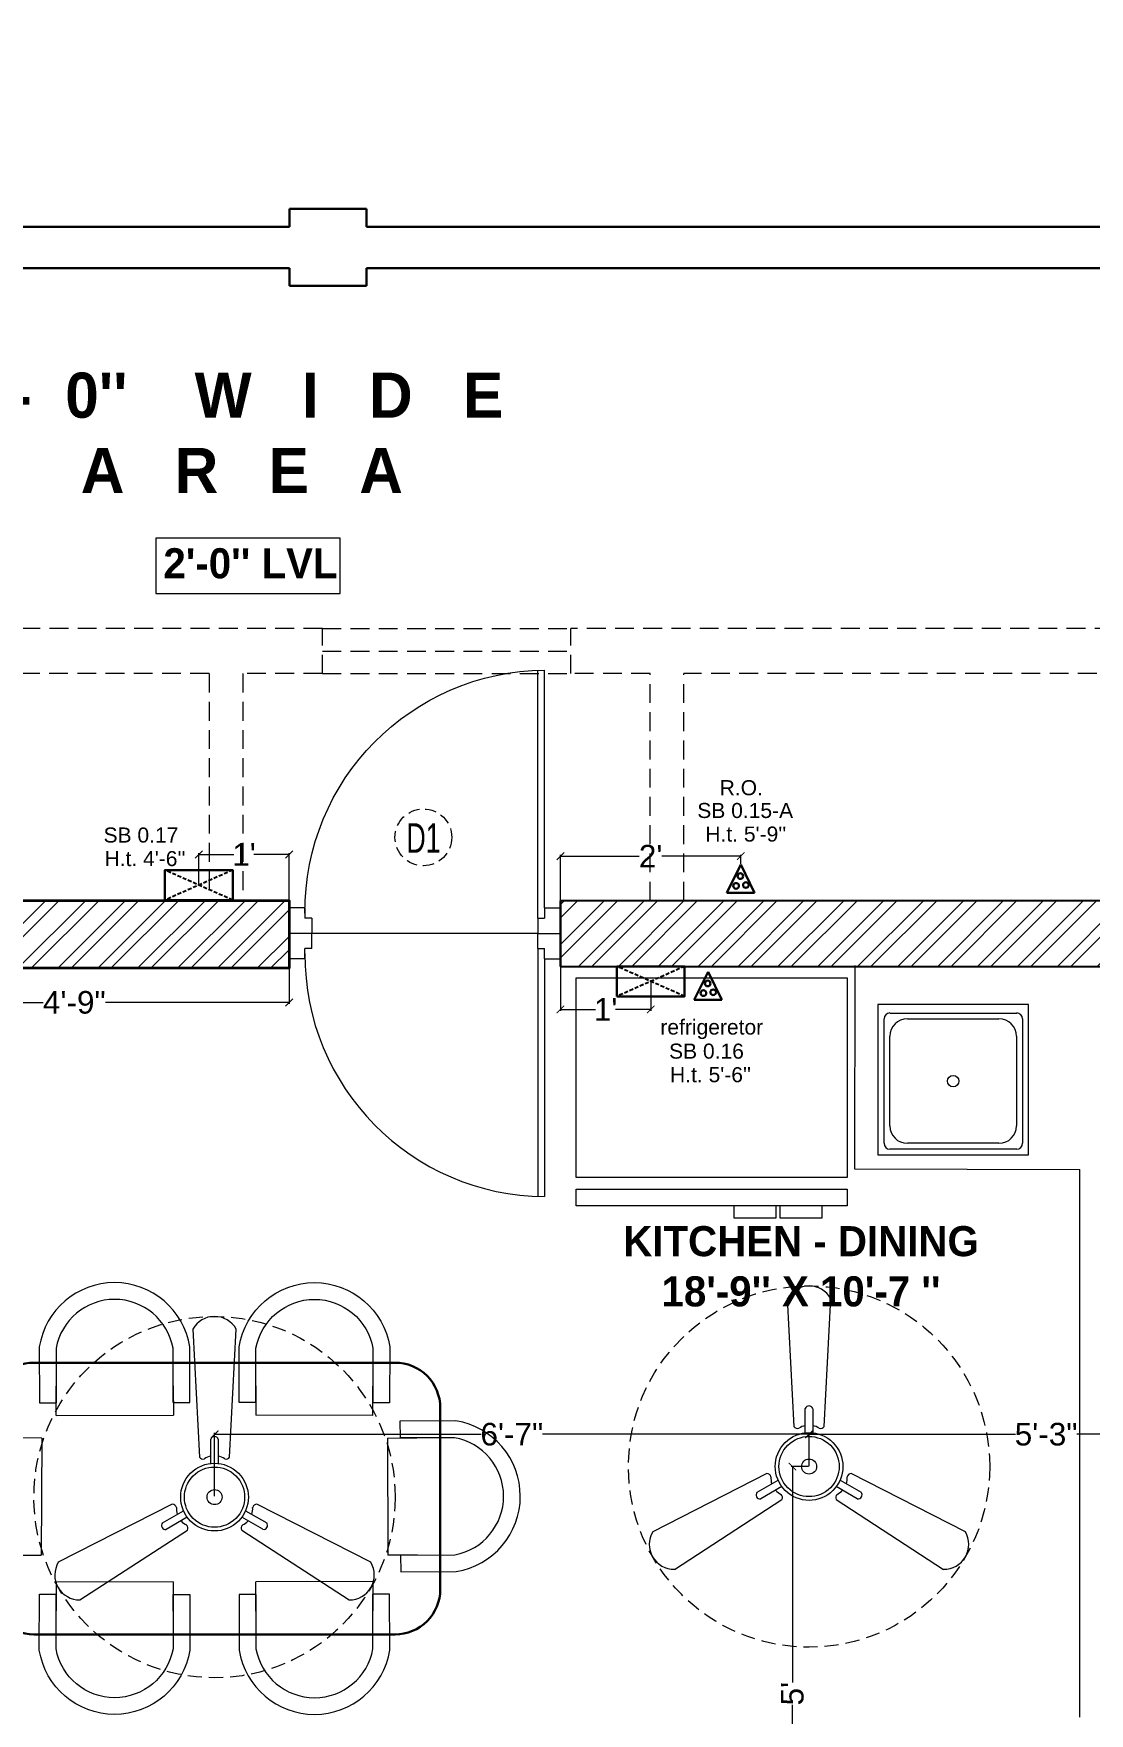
# Model space of a CAD drawing. Header units: millimetres. Extents: x 56222 to 3066687, y -650199 to -121287.
# Drawn here: x 146667 to 146807.3, y -176627.8 to -176404.7 of the extents above; entities that cross this region are included whole.
import ezdxf

# ---------------------------------------------------------------- set-up
doc = ezdxf.new("R2010")
doc.units = ezdxf.units.MM
doc.header["$MEASUREMENT"] = 0
doc.header["$PDMODE"] = 35
for name, pattern in [('00 . GROUND FLOOR$0$DASHED', [0.75, 0.5, -0.25]), ('DASHED', [0.75, 0.5, -0.25]), ('DASHED2', [0.375, 0.25, -0.125])]:
    doc.linetypes.add(name, pattern=pattern)
doc.layers.get('Defpoints').update_dxf_attribs({"color": 220})
for name, color, linetype, lineweight in [('AMAW. MASONRY', 7, 'Continuous', 18), ('dim05', 1, 'Continuous', 13), ('DOOR-WINDOW', 5, 'Continuous', 0), ('ELEC-wires', 1, 'DASHED2', 13), ('Electrical', 84, 'Continuous', 30), ('FURNITURE', 32, 'Continuous', 9), ('Text', 7, 'Continuous', 15), ('wall', 7, 'Continuous', 30)]:
    doc.layers.add(name, color=color, linetype=linetype, lineweight=lineweight)
doc.layers.add('hatch', color=253, linetype='Continuous', lineweight=0, transparency=0.4)
doc.styles.add('100', font='arial.ttf', dxfattribs={"width": 0.65, "height": 100})
doc.styles.get("Standard").update_dxf_attribs({"font": 'arial.ttf', "height": 6})
doc.styles.add('The Thakors 3 inches', font='arial.ttf', dxfattribs={"height": 3})
doc.dimstyles.new('The Thakors 3 inches', dxfattribs={"dimtxt": 3, "dimasz": 1, "dimexe": 0.179993, "dimexo": 0.0625, "dimgap": 0.089996, "dimtad": 0, "dimzin": 0, "dimdsep": 46, "dimlunit": 4, "dimtxsty": 'The Thakors 3 inches', "dimblk": 'ARCHTICK', "dimcen": 0.089996, "dimclrd": 256, "dimclre": 252, "dimclrt": 256, "dimadec": 0, "dimazin": 0, "dimtfac": 0.799988, "dimtofl": 0, "dimtmove": 1, "dimatfit": 3, "dimfxl": 1, "dimtolj": 1, "dimtzin": 0, "dimlwd": -1, "dimlwe": 13, "dimarcsym": 0})

# ---------------------------------------------------------------- blocks, each defined once
blk = doc.blocks.new('GF FUR')
at = {"layer": 'FURNITURE', "color": 9, "true_color": 0xc7c8ca}
for p, q in [((3320525.89, -510083.75, 0), (3320525.89, -510067.21, 0)), ((3320526.66, -510066.44, 0), (3320543.51, -510066.44, 0)), ((3320528.99, -510067.21, 0), (3320541.15, -510067.21, 0)), ((3320544.29, -510067.21, 0), (3320544.29, -510083.75, 0)), ((3320526.66, -510081.43, 0), (3320526.66, -510069.53, 0)), ((3320543.48, -510069.53, 0), (3320543.48, -510081.43, 0)), ((3320543.51, -510084.53, 0), (3320526.66, -510084.53, 0)), ((3320541.15, -510083.75, 0), (3320528.99, -510083.75, 0)), ((3320415.9, -510119.9, -0.03), (3320415.89, -510116, -0.03)), ((3320431.44, -510115.96, -0.03), (3320431.45, -510119.87, -0.03)), ((3320442.41, -510115.96, -0.03), (3320442.4, -510119.87, -0.03)), ((3320457.95, -510119.9, -0.03), (3320457.96, -510116, -0.03)), ((3320415.9, -510119.9, -0.03), (3320431.45, -510119.87, -0.03)), ((3320457.95, -510119.9, -0.03), (3320442.4, -510119.87, -0.03)), ((3320413.96, -510122.91, -0.03), (3320410.05, -510122.89, -0.03)), ((3320413.96, -510122.91, -0.03), (3320413.89, -510138.46, -0.03)), ((3320459.89, -510122.91, -0.03), (3320463.79, -510122.89, -0.03)), ((3320459.89, -510122.91, -0.03), (3320459.96, -510138.46, -0.03)), ((3320409.98, -510138.44, -0.03), (3320413.89, -510138.46, -0.03)), ((3320463.87, -510138.44, -0.03), (3320459.96, -510138.46, -0.03)), ((3320415.9, -510141.97, -0.03), (3320415.89, -510145.87, -0.03)), ((3320415.9, -510141.97, -0.03), (3320431.45, -510142, -0.03)), ((3320431.44, -510145.91, -0.03), (3320431.45, -510142, -0.03)), ((3320457.95, -510141.97, -0.03), (3320442.4, -510142, -0.03)), ((3320442.41, -510145.91, -0.03), (3320442.4, -510142, -0.03)), ((3320457.95, -510141.97, -0.03), (3320457.96, -510145.87, -0.03))]:
    blk.add_line(p, q, dxfattribs=at)
at = {"layer": 'FURNITURE', "color": 9, "true_color": 0xc7c8ca, "elevation": 0}
for points in [[(3320484.99, -510088.3), (3320484.99, -510061.75), (3320520.99, -510061.75), (3320520.99, -510088.3)], [(3320545.07, -510065.3), (3320525.07, -510065.3), (3320525.07, -510085.3), (3320545.07, -510085.3)], [(3320484.99, -510092.07), (3320484.99, -510089.85), (3320520.99, -510089.85), (3320520.99, -510092.07)]]:
    blk.add_lwpolyline(points, close=True, dxfattribs=at)
at = {"layer": 'FURNITURE', "color": 9, "true_color": 0xc7c8ca, "elevation": 0, "flags": 128}
for points in [[(3320505.94, -510092.07), (3320505.94, -510093.64), (3320511.57, -510093.64), (3320511.57, -510092.07)], [(3320512.05, -510092.07), (3320512.05, -510093.64), (3320517.67, -510093.64), (3320517.67, -510092.07)]]:
    blk.add_lwpolyline(points, dxfattribs=at)
at = {"layer": 'FURNITURE', "color": 9, "true_color": 0xc7c8ca, "elevation": -0.03, "flags": 128}
for points in [[(3320431.44, -510118.18), (3320433.66, -510118.18), (3320433.64, -510110.79, 0.853613), (3320413.64, -510110.79), (3320413.66, -510118.22), (3320415.89, -510118.22)], [(3320442.41, -510118.18), (3320440.19, -510118.18), (3320440.21, -510110.79, -0.853613), (3320460.21, -510110.79), (3320460.19, -510118.22), (3320457.96, -510118.22)], [(3320431.43, -510115.96), (3320431.44, -510118.18), (3320431.42, -510110.98, 0.835758), (3320415.87, -510110.98), (3320415.88, -510116), (3320415.88, -510118.22)], [(3320442.42, -510115.96), (3320442.41, -510118.18), (3320442.43, -510110.98, -0.835758), (3320457.98, -510110.98), (3320457.97, -510116), (3320457.97, -510118.22)], [(3320461.65, -510138.44), (3320461.66, -510140.67), (3320469.04, -510140.63, 0.853613), (3320469, -510120.63), (3320461.56, -510120.67), (3320461.57, -510122.89)], [(3320463.87, -510138.43), (3320461.65, -510138.44), (3320468.85, -510138.41, 0.835758), (3320468.82, -510122.86), (3320463.79, -510122.88), (3320461.57, -510122.89)], [(3320431.44, -510143.69), (3320433.66, -510143.7), (3320433.64, -510151.08, -0.853613), (3320413.64, -510151.08), (3320413.66, -510143.65), (3320415.89, -510143.65)], [(3320431.43, -510145.91), (3320431.44, -510143.69), (3320431.42, -510150.89, -0.835758), (3320415.87, -510150.9), (3320415.88, -510145.87), (3320415.88, -510143.65)], [(3320442.41, -510143.69), (3320440.19, -510143.7), (3320440.21, -510151.08, 0.853613), (3320460.21, -510151.08), (3320460.19, -510143.65), (3320457.96, -510143.65)], [(3320442.42, -510145.91), (3320442.41, -510143.69), (3320442.43, -510150.89, 0.835758), (3320457.98, -510150.9), (3320457.97, -510145.87), (3320457.97, -510143.65)]]:
    blk.add_lwpolyline(points, format="xyb", dxfattribs=at)
at = {"layer": 'FURNITURE', "color": 9, "lineweight": 30, "true_color": 0xc7c8ca, "elevation": -0.03}
blk.add_lwpolyline([(3320406.92, -510142.99), (3320406.92, -510118.89, -0.414214), (3320412.92, -510112.89), (3320460.92, -510112.89, -0.414214), (3320466.92, -510118.89), (3320466.92, -510142.99, -0.414214), (3320460.92, -510148.99), (3320412.92, -510148.99, -0.414214)], format="xyb", close=True, dxfattribs=at)
at = {"layer": 'FURNITURE', "color": 9, "true_color": 0xc7c8ca}
blk.add_circle((3320535.07, -510075.48, 0), 0.762, dxfattribs=at)
for centre, radius, start, end in [((3320526.66, -510067.21, 0), 0.775, 90, 180), ((3320528.99, -510069.53, 0), 2.32, 90, 180), ((3320541.15, -510069.53, 0), 2.32, 0, 90), ((3320543.51, -510067.21, 0), 0.775, 0, 90), ((3320528.99, -510081.43, 0), 2.32, 180, 270), ((3320541.15, -510081.43, 0), 2.32, 270, 0), ((3320526.66, -510083.75, 0), 0.775, 180, 270), ((3320543.51, -510083.75, 0), 0.775, 270, 0)]:
    blk.add_arc(centre, radius, start, end, dxfattribs=at)
at = {"layer": 'wall', "color": 9, "lineweight": 5, "true_color": 0xc7c8ca}
for p, q in [((3320521.99, -510060.13, 0), (3320521.96, -510087.13, 0)), ((3320521.96, -510087.13, 0), (3320551.88, -510087.21, 0)), ((3320551.88, -510159.96, 0), (3320551.88, -510087.21, 0))]:
    blk.add_line(p, q, dxfattribs=at)
blk = doc.blocks.new('D 2.6 x 7')
at = {"layer": 'DOOR-WINDOW'}
for p, q in [((-2.83, 13.25), (-2.83, 15)), ((0, 12.5), (0, 15)), ((-2.83, 13.25), (-1.68, 13.25)), ((-1.68, 12.5), (-1.68, 13.25)), ((-1.68, 12.5), (0, 12.5)), ((0, -12.5), (0, 12.5)), ((-1.68, -12.5), (-29.1, -12.5)), ((-1.68, -12.5), (0, -12.5)), ((-1.68, -12.5), (-1.68, -13.25)), ((0, -12.5), (0, -15)), ((-2.83, -13.25), (-29.09, -13.25)), ((-2.83, -13.25), (-1.68, -13.25)), ((-2.83, -13.25), (-2.83, -15))]:
    blk.add_line(p, q, dxfattribs=at)
blk.add_arc((-2.4, -13.45), 26.7, 89.6398, 179.5736, dxfattribs=at)
blk = doc.blocks.new('gf')
at = {"layer": 'hatch', "ltscale": 10}
h = blk.add_hatch(dxfattribs=at)
h.set_pattern_fill('ANSI32', color=256, scale=10, style=0)
h.paths.add_polyline_path([(3320446.84, -507670.7), (3320304.77, -507670.7), (3320304.77, -507679.7), (3320446.84, -507679.72)])
h.paths.add_polyline_path([(3320527.02, -507670.74), (3320482.89, -507670.7), (3320482.89, -507679.46), (3320527.02, -507679.5)])
h.paths.add_polyline_path([(3320587.92, -507670.79), (3320527.02, -507670.74), (3320527.02, -507679.5), (3320578.92, -507679.54), (3320578.92, -507707.03), (3320587.92, -507707.03)])
h.paths.add_polyline_path([(3320412.28, -507806.14), (3320353.72, -507806.14), (3320353.72, -507751.63), (3320304.77, -507751.64), (3320304.77, -507760.64), (3320349.22, -507760.63), (3320349.22, -507806.14), (3320304.77, -507806.14), (3320304.77, -507810.64), (3320412.28, -507810.64)])
h.paths.add_polyline_path([(3320304.77, -507751.64), (3320282.23, -507751.64), (3320282.23, -507751.64), (3320282.22, -507751.64), (3320253.22, -507751.64), (3320253.22, -507732.02), (3320245.87, -507732.02), (3320244.22, -507733.67), (3320244.22, -507760.64), (3320304.77, -507760.64)])
h.paths.add_polyline_path([(3320784.89, -507977.62), (3320823.93, -507977.62), (3320823.93, -507970.53), (3320784.89, -507970.53)], flags=9)
h.paths.add_polyline_path([(3320777.7, -507981.69), (3320815.58, -507981.69), (3320815.58, -507940.47), (3320777.7, -507940.47)], flags=9)
h.paths.add_polyline_path([(3320781.94, -507748.63), (3320810.65, -507748.63), (3320810.65, -507742.89), (3320781.94, -507742.89)], flags=9)
h.paths.add_polyline_path([(3320743.62, -507772.75), (3320765.64, -507772.75), (3320765.64, -507766.93), (3320743.62, -507766.93)], flags=9)
h.paths.add_polyline_path([(3320744.79, -507748.54), (3320762.09, -507748.54), (3320762.09, -507742.92), (3320744.79, -507742.92)], flags=9)
h.paths.add_polyline_path([(3320739.09, -507707.31), (3320791.64, -507707.31), (3320791.64, -507699.39), (3320739.09, -507699.39)], flags=9)
h.paths.add_polyline_path([(3320748.93, -507936.65), (3320794.75, -507936.65), (3320794.75, -507929.73), (3320748.93, -507929.73)], flags=9)
h.paths.add_polyline_path([(3320748.15, -507927.36), (3320782.13, -507927.36), (3320782.13, -507920.45), (3320748.15, -507920.45)], flags=9)
h.paths.add_polyline_path([(3320748.89, -507916.89), (3320817.96, -507916.89), (3320817.96, -507909.97), (3320748.89, -507909.97)], flags=9)
h.paths.add_polyline_path([(3320749.47, -507907.84), (3320803.77, -507907.84), (3320803.77, -507900.92), (3320749.47, -507900.92)], flags=9)
h.paths.add_polyline_path([(3320737.84, -507663.71), (3320794.75, -507663.71), (3320794.75, -507655.79), (3320737.84, -507655.79)], flags=9)
h.paths.add_polyline_path([(3320739.07, -507604.82), (3320815.34, -507604.82), (3320815.34, -507584.64), (3320739.07, -507584.64)], flags=9)
h.paths.add_polyline_path([(3320739.07, -507582.94), (3320821.29, -507582.94), (3320821.29, -507577.1), (3320739.07, -507577.1)], flags=9)
h.paths.add_polyline_path([(3320739.07, -507575.4), (3320803.01, -507575.4), (3320803.01, -507569.56), (3320739.07, -507569.56)], flags=9)
h.paths.add_polyline_path([(3320739.57, -507562.29), (3320761.01, -507562.29), (3320761.01, -507556.47), (3320739.57, -507556.47)], flags=9)
h.paths.add_polyline_path([(3320739.68, -507820.78), (3320777.42, -507820.78), (3320777.42, -507814.96), (3320739.68, -507814.96)], flags=9)
h.paths.add_polyline_path([(3320739.68, -507831.96), (3320782.95, -507831.96), (3320782.95, -507826.14), (3320739.68, -507826.14)], flags=9)
h.paths.add_polyline_path([(3320796.13, -507842.44), (3320811.39, -507842.44), (3320811.39, -507834.71), (3320796.13, -507834.71)], flags=9)
h.paths.add_polyline_path([(3320739.71, -507851.09), (3320771.27, -507851.09), (3320771.27, -507845.46), (3320739.71, -507845.46)], flags=9)
h.paths.add_polyline_path([(3320793.57, -507862.59), (3320814.07, -507862.59), (3320814.07, -507856.96), (3320793.57, -507856.96)], flags=9)
h.paths.add_polyline_path([(3320739.68, -507862.19), (3320777.13, -507862.19), (3320777.13, -507856.37), (3320739.68, -507856.37)], flags=9)
h.paths.add_polyline_path([(3320739.68, -507841.55), (3320760.25, -507841.55), (3320760.25, -507835.73), (3320739.68, -507835.73)], flags=9)
h.paths.add_polyline_path([(3320742.25, -507802.96), (3320821.42, -507802.96), (3320821.42, -507793.18), (3320742.25, -507793.18)], flags=9)
h.paths.add_polyline_path([(3320738.3, -507620.33), (3320802.73, -507620.33), (3320802.73, -507612.41), (3320738.3, -507612.41)], flags=9)
h.paths.add_polyline_path([(3320218.04, -507631.75), (3320218.04, -507620.15), (3320209.58, -507620.15), (3320209.58, -507631.75)], flags=9)
h.paths.add_polyline_path([(3320216.9, -507720.59), (3320216.9, -507710.74), (3320210.72, -507710.74), (3320210.72, -507720.59)], flags=9)
h.paths.add_polyline_path([(3320216.9, -507782.02), (3320216.9, -507772.18), (3320210.72, -507772.18), (3320210.72, -507782.02)], flags=9)
h.paths.add_polyline_path([(3320218.03, -507819.82), (3320218.03, -507808.15), (3320209.58, -507808.15), (3320209.58, -507819.82)], flags=9)
h.paths.add_polyline_path([(3320205.74, -507631.75), (3320205.74, -507620.15), (3320197.29, -507620.15), (3320197.29, -507631.75)], flags=9)
h.paths.add_polyline_path([(3320337.26, -507579.39), (3320353.59, -507579.39), (3320353.59, -507570.95), (3320337.26, -507570.95)], flags=9)
h.paths.add_polyline_path([(3320530.49, -507578.27), (3320540.34, -507578.27), (3320540.34, -507572.09), (3320530.49, -507572.09)], flags=9)
h.paths.add_polyline_path([(3320627.59, -507578.3), (3320632.23, -507578.3), (3320632.23, -507572.12), (3320627.59, -507572.12)], flags=9)
h.paths.add_polyline_path([(3320690.12, -507631.06), (3320690.12, -507626.43), (3320683.94, -507626.43), (3320683.94, -507631.06)], flags=9)
h.paths.add_polyline_path([(3320690.12, -507694.4), (3320690.12, -507682.23), (3320683.94, -507682.23), (3320683.94, -507694.4)], flags=9)
h.paths.add_polyline_path([(3320690.1, -507744.21), (3320690.1, -507739.58), (3320683.91, -507739.58), (3320683.91, -507744.21)], flags=9)
h.paths.add_polyline_path([(3320691.22, -507805.1), (3320691.22, -507793.44), (3320682.77, -507793.44), (3320682.77, -507805.1)], flags=9)
h.paths.add_polyline_path([(3320690.1, -507852.95), (3320690.1, -507848.32), (3320683.91, -507848.32), (3320683.91, -507852.95)], flags=9)
h.paths.add_polyline_path([(3320698.81, -507812.15), (3320698.81, -507798.15), (3320690.36, -507798.15), (3320690.36, -507812.15)], flags=9)
h.paths.add_polyline_path([(3320697.69, -507631.06), (3320697.69, -507626.43), (3320691.5, -507626.43), (3320691.5, -507631.06)], flags=9)
h.paths.add_polyline_path([(3320204.61, -507811.19), (3320204.61, -507799.01), (3320198.43, -507799.01), (3320198.43, -507811.19)], flags=9)
h.paths.add_polyline_path([(3320429.73, -507806.3), (3320429.73, -507799.23), (3320421.28, -507799.23), (3320421.28, -507806.3)], flags=25)
h.paths.add_polyline_path([(3320419.83, -507830.97), (3320419.83, -507826.34), (3320413.65, -507826.34), (3320413.65, -507830.97)], flags=25)
h.paths.add_polyline_path([(3320576.49, -507852.95), (3320576.49, -507848.32), (3320570.31, -507848.32), (3320570.31, -507852.95)], flags=25)
h.paths.add_polyline_path([(3320576.49, -507819.6), (3320576.49, -507811.95), (3320570.31, -507811.95), (3320570.31, -507819.6)], flags=25)
h.paths.add_polyline_path([(3320512.57, -507819.26), (3320526.56, -507819.26), (3320526.56, -507810.81), (3320512.57, -507810.81)], flags=25)
h.paths.add_polyline_path([(3320433.99, -507818.16), (3320438.62, -507818.16), (3320438.62, -507811.98), (3320433.99, -507811.98)], flags=25)
h.paths.add_polyline_path([(3320476.5, -507806.11), (3320488.09, -507806.11), (3320488.09, -507797.65), (3320476.5, -507797.65)], flags=25)
h.paths.add_polyline_path([(3320536.56, -507804.97), (3320546.4, -507804.97), (3320546.4, -507798.79), (3320536.56, -507798.79)], flags=25)
h.paths.add_polyline_path([(3320576.49, -507797.46), (3320576.49, -507787.62), (3320570.31, -507787.62), (3320570.31, -507797.46)], flags=25)
h.paths.add_polyline_path([(3320576.49, -507745.32), (3320576.49, -507740.69), (3320570.31, -507740.69), (3320570.31, -507745.32)], flags=9)
h.paths.add_polyline_path([(3320577.62, -507699.04), (3320577.62, -507687.45), (3320569.17, -507687.45), (3320569.17, -507699.04)], flags=25)
h.paths.add_polyline_path([(3320528.6, -507688.98), (3320533.23, -507688.98), (3320533.23, -507682.8), (3320528.6, -507682.8)], flags=25)
h.paths.add_polyline_path([(3320462.56, -507688.98), (3320467.19, -507688.98), (3320467.19, -507682.8), (3320462.56, -507682.8)], flags=9)
h.paths.add_polyline_path([(3320408.75, -507690.12), (3320420.34, -507690.12), (3320420.34, -507681.66), (3320408.75, -507681.66)], flags=9)
h.paths.add_polyline_path([(3320311.51, -507688.98), (3320323.68, -507688.98), (3320323.68, -507682.8), (3320311.51, -507682.8)], flags=9)
h.paths.add_polyline_path([(3320328.25, -507720.97), (3320328.25, -507716.34), (3320322.07, -507716.34), (3320322.07, -507720.97)], flags=9)
h.paths.add_polyline_path([(3320362.97, -507784.61), (3320362.97, -507773.02), (3320354.51, -507773.02), (3320354.51, -507784.61)], flags=25)
h.paths.add_polyline_path([(3320376.11, -507805.29), (3320390.03, -507805.29), (3320390.03, -507796.83), (3320376.11, -507796.83)], flags=25)
h.paths.add_polyline_path([(3320263.33, -507819.16), (3320273.18, -507819.16), (3320273.18, -507812.98), (3320263.33, -507812.98)], flags=25)
h.paths.add_polyline_path([(3320341.53, -507819.16), (3320353.71, -507819.16), (3320353.71, -507812.98), (3320341.53, -507812.98)], flags=25)
h.paths.add_polyline_path([(3320261.93, -507827.45), (3320261.93, -507815.78), (3320253.48, -507815.78), (3320253.48, -507827.45)], flags=25)
h.paths.add_polyline_path([(3320260.81, -507782.02), (3320260.81, -507772.18), (3320254.63, -507772.18), (3320254.63, -507782.02)], flags=9)
h.paths.add_polyline_path([(3320305.9, -507751.03), (3320317.49, -507751.03), (3320317.49, -507742.57), (3320305.9, -507742.57)], flags=9)
h.paths.add_polyline_path([(3320298.91, -507768.13), (3320303.55, -507768.13), (3320303.55, -507761.94), (3320298.91, -507761.94)], flags=9)
h.paths.add_polyline_path([(3320348.26, -507789.17), (3320348.26, -507777.58), (3320339.8, -507777.58), (3320339.8, -507789.17)], flags=25)
h.paths.add_polyline_path([(3320311.31, -507806.61), (3320321.15, -507806.61), (3320321.15, -507800.42), (3320311.31, -507800.42)], flags=24)
h.paths.add_polyline_path([(3320299.79, -507849.25), (3320341, -507849.25), (3320341, -507833.73), (3320299.79, -507833.73)], flags=25)
h.paths.add_polyline_path([(3320588.46, -507917.51), (3320594.99, -507917.51), (3320594.99, -507911.6), (3320588.46, -507911.6)], flags=9)
h.paths.add_polyline_path([(3320461.43, -507665.36), (3320467.96, -507665.36), (3320467.96, -507659.44), (3320461.43, -507659.44)], flags=9)
h.paths.add_polyline_path([(3320403.84, -507831.19), (3320410.37, -507831.19), (3320410.37, -507825.28), (3320403.84, -507825.28)], flags=25)
h.paths.add_polyline_path([(3320263.27, -507804.58), (3320269.8, -507804.58), (3320269.8, -507798.67), (3320263.27, -507798.67)], flags=25)
h.paths.add_polyline_path([(3320418.52, -507947.31), (3320425.84, -507947.31), (3320425.84, -507941.4), (3320418.52, -507941.4)], flags=9)
h.paths.add_polyline_path([(3320589.48, -507744.28), (3320596.79, -507744.28), (3320596.79, -507738.39), (3320589.48, -507738.39)], flags=9)
h.paths.add_polyline_path([(3320589.07, -507854.47), (3320596.39, -507854.47), (3320596.39, -507848.56), (3320589.07, -507848.56)], flags=9)
h.paths.add_polyline_path([(3320236.2, -507877.19), (3320243.55, -507877.19), (3320243.55, -507871.18), (3320236.2, -507871.18)], flags=9)
h.paths.add_polyline_path([(3320236.64, -507777.24), (3320242.97, -507777.24), (3320242.97, -507771.33), (3320236.64, -507771.33)], flags=9)
h.paths.add_polyline_path([(3320230.71, -507793.24), (3320230.71, -507840.17), (3320242.73, -507840.17), (3320242.73, -507793.24)], flags=9)
h.paths.add_polyline_path([(3320599.07, -507823.83), (3320599.07, -507776.58), (3320587.05, -507776.58), (3320587.05, -507823.83)], flags=9)
h.paths.add_polyline_path([(3320388.68, -507670.34), (3320435.8, -507670.34), (3320435.8, -507658.32), (3320388.68, -507658.32)], flags=9)
h.paths.add_polyline_path([(3320434.43, -507951.08), (3320481.43, -507951.08), (3320481.43, -507939.06), (3320434.43, -507939.06)], flags=9)
h.paths.add_polyline_path([(3320561.56, -507950.83), (3320586.18, -507950.83), (3320586.18, -507942.08), (3320561.56, -507942.08)], flags=9)
h.paths.add_polyline_path([(3320504.45, -507573.61), (3320551.5, -507573.89), (3320551.4, -507589.09), (3320504.36, -507588.81)], flags=9)
h.paths.add_polyline_path([(3320634.74, -507904.47), (3320641.04, -507904.47), (3320641.04, -507899.9), (3320634.74, -507899.9)], flags=9)
h.paths.add_polyline_path([(3320592.81, -507631.07), (3320599.11, -507631.07), (3320599.11, -507626.49), (3320592.81, -507626.49)], flags=9)
h.paths.add_polyline_path([(3320429.39, -507630.24), (3320454.01, -507630.24), (3320454.01, -507621.49), (3320429.39, -507621.49)], flags=9)
h.paths.add_polyline_path([(3320641.25, -507888.38), (3320665.86, -507888.38), (3320665.86, -507879.63), (3320641.25, -507879.63)], flags=9)
h.paths.add_polyline_path([(3320590.48, -507888.38), (3320615.09, -507888.38), (3320615.09, -507879.63), (3320590.48, -507879.63)], flags=9)
h.paths.add_polyline_path([(3320487.38, -507883.62), (3320511.99, -507883.62), (3320511.99, -507874.87), (3320487.38, -507874.87)], flags=25)
h.paths.add_polyline_path([(3320633.71, -507883.6), (3320643.83, -507883.57), (3320643.81, -507874.44), (3320633.68, -507874.46)], flags=9)
h.paths.add_polyline_path([(3320202.17, -507883.6), (3320210.27, -507883.58), (3320210.25, -507874.44), (3320202.14, -507874.46)], flags=9)
h.paths.add_polyline_path([(3320542.61, -507981.39), (3320552.68, -507981.36), (3320552.65, -507972.4), (3320542.59, -507972.43)], flags=9)
h.paths.add_polyline_path([(3320541.9, -507564.52), (3320549.95, -507564.5), (3320549.93, -507555.54), (3320541.88, -507555.56)], flags=9)
h.paths.add_polyline_path([(3320281.59, -507984.48), (3320292.34, -507984.45), (3320292.31, -507975.5), (3320281.57, -507975.52)], flags=9)
h.paths.add_polyline_path([(3320282.57, -507567.88), (3320291.29, -507567.86), (3320291.27, -507558.9), (3320282.54, -507558.92)], flags=9)
h.paths.add_polyline_path([(3320633.72, -507717.84), (3320644.08, -507717.81), (3320644.06, -507708.77), (3320633.7, -507708.79)], flags=9)
h.paths.add_polyline_path([(3320202.18, -507717.84), (3320210.52, -507717.81), (3320210.5, -507708.77), (3320202.16, -507708.79)], flags=9)
h.paths.add_polyline_path([(3320304.12, -507724.43), (3320311.68, -507724.43), (3320311.68, -507716.9), (3320304.12, -507716.9)], flags=9)
h.paths.add_polyline_path([(3320330.76, -507647.13), (3320366.05, -507647.13), (3320366.05, -507631.61), (3320330.76, -507631.61)], flags=9)
h.paths.add_polyline_path([(3320225.17, -507785.66), (3320241.31, -507785.66), (3320241.31, -507776.91), (3320225.17, -507776.91)], flags=9)
h.paths.add_polyline_path([(3320252.32, -507667.95), (3320268.47, -507667.95), (3320268.47, -507659.2), (3320252.32, -507659.2)], flags=9)
h.paths.add_polyline_path([(3320612.25, -507952.49), (3320646.65, -507952.49), (3320646.65, -507943.74), (3320612.25, -507943.74)], flags=9)
h.paths.add_polyline_path([(3320788.32, -507831.54), (3320815.58, -507831.54), (3320815.58, -507826.09), (3320788.32, -507826.09)], flags=9)
h.paths.add_polyline_path([(3320753.31, -507638.89), (3320803.04, -507638.89), (3320803.04, -507632.41), (3320753.31, -507632.41)], flags=9)
h.paths.add_polyline_path([(3320761.75, -507689.19), (3320791.52, -507689.19), (3320791.52, -507683.66), (3320761.75, -507683.66)], flags=9)
h.paths.add_polyline_path([(3320759.19, -507723.96), (3320809.11, -507723.96), (3320809.11, -507718.43), (3320759.19, -507718.43)], flags=9)
h.paths.add_polyline_path([(3320810.74, -507821.12), (3320818.88, -507821.12), (3320818.88, -507813.79), (3320810.74, -507813.79)], flags=9)
h.paths.add_polyline_path([(3320799.63, -507821.34), (3320807.77, -507821.34), (3320807.77, -507814), (3320799.63, -507814)], flags=9)
h.paths.add_polyline_path([(3320788.93, -507821.42), (3320797.07, -507821.42), (3320797.07, -507814.08), (3320788.93, -507814.08)], flags=9)
h.paths.add_polyline_path([(3320787.22, -507850.53), (3320816.43, -507850.53), (3320816.43, -507845), (3320787.22, -507845)], flags=9)
h.paths.add_polyline_path([(3320285.17, -507723.93), (3320292.77, -507723.93), (3320292.77, -507716.28), (3320285.17, -507716.28)], flags=25)
h.paths.add_polyline_path([(3320293.42, -507724.54), (3320301.02, -507724.54), (3320301.02, -507716.88), (3320293.42, -507716.88)], flags=25)
h.paths.add_polyline_path([(3320274.82, -507713.33), (3320282.38, -507713.33), (3320282.38, -507705.8), (3320274.82, -507705.8)], flags=25)
h.paths.add_polyline_path([(3320264.86, -507713.33), (3320272.42, -507713.33), (3320272.42, -507705.8), (3320264.86, -507705.8)], flags=25)
h.paths.add_polyline_path([(3320254.81, -507713.44), (3320262.41, -507713.44), (3320262.41, -507705.78), (3320254.81, -507705.78)], flags=25)
h.paths.add_polyline_path([(3320244.67, -507713.33), (3320252.23, -507713.33), (3320252.23, -507705.8), (3320244.67, -507705.8)], flags=24)
h.paths.add_polyline_path([(3320432.53, -507756.57), (3320482.41, -507756.57), (3320482.41, -507741.05), (3320432.53, -507741.05)], flags=9)
h.paths.add_polyline_path([(3320475.59, -507874.55), (3320519.92, -507874.55), (3320519.92, -507859.03), (3320475.59, -507859.03)], flags=25)
h.paths.add_polyline_path([(3320285.62, -507790.26), (3320322.15, -507790.26), (3320322.15, -507774.74), (3320285.62, -507774.74)], flags=9)
h.paths.add_polyline_path([(3320396.56, -507620.07), (3320477.73, -507620.07), (3320477.73, -507596.94), (3320396.56, -507596.94)], flags=9)
h.paths.add_polyline_path([(3320647.88, -507687.89), (3320647.88, -507829.17), (3320657.33, -507829.17), (3320657.33, -507687.89)], flags=9)
h.paths.add_polyline_path([(3320387.13, -507700.02), (3320393.43, -507700.02), (3320393.43, -507695.45), (3320387.13, -507695.45)], flags=9)
h.paths.add_polyline_path([(3320374.98, -507713.33), (3320380.02, -507713.33), (3320380.02, -507705.8), (3320374.98, -507705.8)], flags=9)
h.paths.add_polyline_path([(3320364.83, -507713.33), (3320369.86, -507713.33), (3320369.86, -507705.8), (3320364.83, -507705.8)], flags=9)
h.paths.add_polyline_path([(3320354.84, -507713.45), (3320359.92, -507713.45), (3320359.92, -507705.78), (3320354.84, -507705.78)], flags=9)
h.paths.add_polyline_path([(3320344.91, -507713.33), (3320349.94, -507713.33), (3320349.94, -507705.83), (3320344.91, -507705.83)], flags=9)
h.paths.add_polyline_path([(3320334.82, -507713.42), (3320339.85, -507713.42), (3320339.85, -507705.89), (3320334.82, -507705.89)], flags=9)
h.paths.add_polyline_path([(3320324.77, -507713.44), (3320329.85, -507713.44), (3320329.85, -507705.78), (3320324.77, -507705.78)], flags=9)
h.paths.add_polyline_path([(3320314.84, -507713.31), (3320319.83, -507713.31), (3320319.83, -507705.91), (3320314.84, -507705.91)], flags=9)
h.paths.add_polyline_path([(3320304.84, -507713.44), (3320309.92, -507713.44), (3320309.92, -507705.78), (3320304.84, -507705.78)], flags=9)
h.paths.add_polyline_path([(3320294.81, -507713.44), (3320299.88, -507713.44), (3320299.88, -507705.78), (3320294.81, -507705.78)], flags=25)
h.paths.add_polyline_path([(3320284.65, -507713.44), (3320292.25, -507713.44), (3320292.25, -507705.78), (3320284.65, -507705.78)], flags=25)
h.paths.add_polyline_path([(3320254.65, -507727.91), (3320262.25, -507727.91), (3320262.25, -507720.25), (3320254.65, -507720.25)], flags=25)
h.paths.add_polyline_path([(3320244.65, -507724.19), (3320252.25, -507724.19), (3320252.25, -507716.53), (3320244.65, -507716.53)], flags=24)
h.paths.add_polyline_path([(3320265.19, -507723.83), (3320272.75, -507723.83), (3320272.75, -507716.3), (3320265.19, -507716.3)], flags=25)
h.paths.add_polyline_path([(3320273.42, -507724.54), (3320281.02, -507724.54), (3320281.02, -507716.88), (3320273.42, -507716.88)], flags=25)
h.paths.add_polyline_path([(3320244.22, -507733.67), (3320245.87, -507732.02), (3320253.22, -507732.02), (3320253.22, -507679.7), (3320304.77, -507679.7), (3320304.77, -507670.7), (3320244.15, -507670.7)])
h.paths.add_polyline_path([(3320244.15, -507793.64), (3320253.22, -507793.64), (3320253.22, -507834.36), (3320244.15, -507834.36)])
h.paths.add_polyline_path([(3320283.22, -507806.14), (3320304.77, -507806.14), (3320304.77, -507810.64), (3320283.22, -507810.64)], flags=16)
h.paths.add_polyline_path([(3320433.17, -507930.58), (3320587.94, -507930.58), (3320587.94, -507939.58), (3320433.17, -507939.58)])
h.paths.add_polyline_path([(3320578.93, -507880.65), (3320587.94, -507880.65), (3320587.94, -507894.52), (3320578.93, -507894.52)])
edge = h.paths.add_edge_path()
edge.add_line((3320412.28, -507846.69), (3320403.28, -507846.69))
edge.add_line((3320403.28, -507846.69), (3320403.28, -507930.52))
edge.add_line((3320403.28, -507930.52), (3320403.28, -507930.58))
edge.add_line((3320403.28, -507930.58), (3320253.22, -507930.58))
edge.add_line((3320253.22, -507930.58), (3320253.22, -507906.36))
edge.add_line((3320253.22, -507906.36), (3320244.22, -507906.36))
edge.add_line((3320244.22, -507906.36), (3320244.22, -507939.58))
edge.add_line((3320244.22, -507939.58), (3320412.28, -507939.57))
edge.add_line((3320412.28, -507939.57), (3320412.28, -507846.69))
edge.add_line((3320460.18, -507806.13), (3320460.18, -507810.64))
edge.add_line((3320460.18, -507810.64), (3320578.93, -507810.64))
edge.add_line((3320578.93, -507810.64), (3320578.93, -507820.65))
edge.add_line((3320578.93, -507820.65), (3320587.93, -507820.65))
edge.add_line((3320587.93, -507820.65), (3320587.93, -507779.03))
edge.add_line((3320587.93, -507779.03), (3320578.92, -507779.03))
edge.add_line((3320578.92, -507779.03), (3320578.92, -507806.13))
edge.add_line((3320578.92, -507806.13), (3320460.18, -507806.14))
at = {"layer": 'AMAW. MASONRY', "color": 1, "lineweight": 30}
for p, q in [((3320446.89, -507578.84, 0), (3320446.89, -507581.2, 0)), ((3320457.1, -507578.84, 0), (3320446.89, -507578.84, 0)), ((3320457.1, -507578.84, 0), (3320457.1, -507581.2, 0)), ((3320244.22, -507581.2, 0), (3320446.89, -507581.2, 0)), ((3320457.1, -507581.2, 0), (3320558.39, -507581.2, 0)), ((3320348.25, -507586.7, 0), (3320446.89, -507586.7, 0)), ((3320446.89, -507586.7, 0), (3320446.89, -507589.05, 0)), ((3320457.1, -507586.7, 0), (3320558.39, -507586.7, 0)), ((3320457.1, -507586.7, 0), (3320457.1, -507589.05, 0)), ((3320457.1, -507589.05, 0), (3320446.89, -507589.05, 0))]:
    blk.add_line(p, q, dxfattribs=at)
at = {"layer": 'wall', "color": 252, "linetype": '00 . GROUND FLOOR$0$DASHED', "lineweight": 15, "ltscale": 5, "true_color": 0x939598}
for p, q in [((3320451.25, -507634.57, 0), (3320382.24, -507634.57, 0)), ((3320451.25, -507640.57, 0), (3320451.25, -507634.57, 0)), ((3320451.25, -507634.57, 0), (3320484.25, -507634.57, 0)), ((3320623.9, -507634.57, 0), (3320484.25, -507634.57, 0)), ((3320484.25, -507640.57, 0), (3320484.25, -507634.57, 0)), ((3320451.25, -507637.57, 0), (3320484.25, -507637.57, 0)), ((3320436.2, -507640.57, 0), (3320382.24, -507640.57, 0)), ((3320436.2, -507640.57, 0.03), (3320436.2, -507670.7, 0.04)), ((3320451.25, -507640.57, 0), (3320440.7, -507640.57, 0)), ((3320440.7, -507640.57, 0.03), (3320440.7, -507670.7, 0.03)), ((3320451.25, -507640.57, 0), (3320484.25, -507640.57, 0)), ((3320494.8, -507640.57, 0), (3320484.25, -507640.57, 0)), ((3320494.8, -507670.71, 0.07), (3320494.8, -507640.57, 0.1)), ((3320617.9, -507640.57, 0), (3320499.3, -507640.57, 0)), ((3320499.3, -507670.71, -0.02), (3320499.3, -507640.57, 0.03))]:
    blk.add_line(p, q, dxfattribs=at)
at = {"layer": 'wall', "lineweight": 30}
for p, q in [((3320482.89, -507670.7, 0), (3320482.89, -507679.46, 0)), ((3320587.92, -507670.79, 0), (3320482.89, -507670.7, 0)), ((3320482.89, -507679.46, 0), (3320578.92, -507679.54, 0))]:
    blk.add_line(p, q, dxfattribs=at)
at = {"layer": 'wall', "color": 251, "lineweight": 5, "true_color": 0x636466}
for p, q in [((3320521.99, -507679.35, 0), (3320521.96, -507706.35, 0)), ((3320521.96, -507706.35, 0), (3320551.88, -507706.43, 0)), ((3320551.88, -507779.18, 0), (3320551.88, -507706.43, 0))]:
    blk.add_line(p, q, dxfattribs=at)
at = {"layer": 'wall', "lineweight": 35, "elevation": 0}
blk.add_lwpolyline([(3320244.22, -507760.64), (3320244.22, -507670.7), (3320446.84, -507670.7), (3320446.84, -507679.72), (3320253.22, -507679.7), (3320253.22, -507751.64)], dxfattribs=at)
at = {"layer": 'DOOR-WINDOW', "color": 5, "lineweight": 30, "yscale": 1.201767857098598, "zscale": 1.201767857098598}
for xscale, rotation in [(-1.201767857098598, 89.99986310199826), (1.201767857098598, 90.00013689800176)]:
    blk.add_blockref('D 2.6 x 7', (3320464.86, -507675.08, 0), dxfattribs=dict(at, xscale=xscale, rotation=rotation))
blk = doc.blocks.new('df sfs')
at = {"color": 242, "linetype": 'DASHED', "true_color": 0xcd2027}
for p, q in [((3320578.93, -510272.87, 0), (3320574.94, -510263.86, 0)), ((3320574.94, -510272.87, 0), (3320578.93, -510263.86, 0))]:
    blk.add_line(p, q, dxfattribs=at)
at = {"layer": 'ELEC-wires', "color": 5, "linetype": 'ByBlock', "lineweight": 30, "ltscale": 4, "elevation": 0}
blk.add_lwpolyline([(3320574.94, -510263.86), (3320574.94, -510272.87), (3320578.93, -510272.87), (3320578.93, -510263.86)], close=True, dxfattribs=at)
blk = doc.blocks.new('_ArchTick')
at = {"color": 0, "linetype": 'ByBlock', "const_width": 0.15}
blk.add_lwpolyline([(-0.5, -0.5), (0.5, 0.5)], dxfattribs=at)
blk = doc.blocks.new('*D417')
at = {"layer": 'Defpoints', "color": 0, "lineweight": 30, "ltscale": 4, "transparency": 16777216}
for p in [(146700.95, -176528.86, 0), (146643.85, -176530.85, 0), (146700.95, -176533.4)]:
    blk.add_point(p, dxfattribs=at)
at = {"layer": 'dim05', "color": 252, "lineweight": 13, "ltscale": 4, "transparency": 16777216}
for p, q in [((146700.95, -176528.92), (146700.95, -176533.58)), ((146643.85, -176530.91), (146643.85, -176533.58))]:
    blk.add_line(p, q, dxfattribs=at)
at = {"layer": 'dim05', "color": 152, "ltscale": 4, "transparency": 16777216}
for p, q in [((146643.85, -176533.4), (146668.26, -176533.4)), ((146700.95, -176533.4), (146676.54, -176533.4))]:
    blk.add_line(p, q, dxfattribs=at)
at = {"layer": 'dim05', "color": 152, "ltscale": 4, "transparency": 16777216, "rotation": 180}
blk.add_blockref('_ArchTick', (146643.85, -176533.4), dxfattribs=at)
at = {"layer": 'dim05', "color": 152, "ltscale": 4, "transparency": 16777216}
blk.add_blockref('_ArchTick', (146700.95, -176533.4), dxfattribs=at)
at = {"layer": 'dim05', "lineweight": 5, "ltscale": 4, "transparency": 16777216, "insert": (146672.4, -176533.4), "char_height": 3, "attachment_point": 5, "style": 'The Thakors 3 inches'}
blk.add_mtext('\\A1;4\'-9"', dxfattribs=at)
blk = doc.blocks.new('*D418')
at = {"layer": 'Defpoints', "color": 0, "lineweight": 30, "ltscale": 4, "transparency": 16777216}
for p in [(146737, -176528.6, 0), (146749, -176530.6, 0), (146737, -176534.32)]:
    blk.add_point(p, dxfattribs=at)
at = {"layer": 'dim05', "color": 252, "lineweight": 13, "ltscale": 4, "transparency": 16777216}
for p, q in [((146737, -176528.66), (146737, -176534.5)), ((146749, -176530.66), (146749, -176534.5))]:
    blk.add_line(p, q, dxfattribs=at)
at = {"layer": 'dim05', "color": 152, "ltscale": 4, "transparency": 16777216}
for p, q in [((146737, -176534.32), (146741.67, -176534.32)), ((146749, -176534.32), (146744.33, -176534.32))]:
    blk.add_line(p, q, dxfattribs=at)
at = {"layer": 'dim05', "color": 152, "ltscale": 4, "transparency": 16777216, "rotation": 180}
blk.add_blockref('_ArchTick', (146737, -176534.32), dxfattribs=at)
at = {"layer": 'dim05', "color": 152, "ltscale": 4, "transparency": 16777216}
blk.add_blockref('_ArchTick', (146749, -176534.32), dxfattribs=at)
at = {"layer": 'dim05', "lineweight": 5, "ltscale": 4, "transparency": 16777216, "insert": (146743, -176534.32), "char_height": 3, "attachment_point": 5, "style": 'The Thakors 3 inches'}
blk.add_mtext("\\A1;1'", dxfattribs=at)
blk = doc.blocks.new('*D440')
at = {"layer": 'Defpoints', "color": 0, "lineweight": 30, "ltscale": 4, "transparency": 16777216}
for p in [(146700.95, -176513.73), (146688.95, -176517.81, 0), (146700.95, -176519.84, 0)]:
    blk.add_point(p, dxfattribs=at)
at = {"layer": 'dim05', "color": 252, "lineweight": 13, "ltscale": 4, "transparency": 16777216}
for p, q in [((146688.95, -176517.75), (146688.95, -176513.55)), ((146700.95, -176519.78), (146700.95, -176513.55))]:
    blk.add_line(p, q, dxfattribs=at)
at = {"layer": 'dim05', "color": 152, "ltscale": 4, "transparency": 16777216}
for p, q in [((146688.95, -176513.73), (146693.62, -176513.73)), ((146700.95, -176513.73), (146696.28, -176513.73))]:
    blk.add_line(p, q, dxfattribs=at)
at = {"layer": 'dim05', "color": 152, "ltscale": 4, "transparency": 16777216, "rotation": 180}
blk.add_blockref('_ArchTick', (146688.95, -176513.73), dxfattribs=at)
at = {"layer": 'dim05', "color": 152, "ltscale": 4, "transparency": 16777216}
blk.add_blockref('_ArchTick', (146700.95, -176513.73), dxfattribs=at)
at = {"layer": 'dim05', "lineweight": 5, "ltscale": 4, "transparency": 16777216, "insert": (146694.95, -176513.73), "char_height": 3, "attachment_point": 5, "style": 'The Thakors 3 inches'}
blk.add_mtext("\\A1;1'", dxfattribs=at)
blk = doc.blocks.new('A$C171241EF')
at = {"layer": 'Electrical', "ltscale": 2}
for p, q in [((0, 0), (1.64, 3.34)), ((1.64, 3.34), (3.28, 0)), ((0, 0), (3.28, 0))]:
    blk.add_line(p, q, dxfattribs=at)
at = {"layer": 'Electrical', "lineweight": 30, "ltscale": 2}
for centre in [(1.6, 1.96), (1.09, 0.81), (2.25, 0.91)]:
    blk.add_circle(centre, 0.336, dxfattribs=at)
blk = doc.blocks.new('*D448')
at = {"layer": 'Defpoints', "color": 0, "lineweight": 30, "ltscale": 4, "transparency": 16777216}
for p in [(146760.95, -176513.96), (146760.95, -176515.07, -0.02), (146737, -176519.84, 0)]:
    blk.add_point(p, dxfattribs=at)
at = {"layer": 'dim05', "color": 252, "lineweight": 13, "ltscale": 4, "transparency": 16777216}
for p, q in [((146737, -176519.78), (146737, -176513.78)), ((146760.95, -176515), (146760.95, -176513.78))]:
    blk.add_line(p, q, dxfattribs=at)
at = {"layer": 'dim05', "color": 152, "ltscale": 4, "transparency": 16777216}
for p, q in [((146737, -176513.96), (146747.48, -176513.96)), ((146760.95, -176513.96), (146750.47, -176513.96))]:
    blk.add_line(p, q, dxfattribs=at)
at = {"layer": 'dim05', "color": 152, "ltscale": 4, "transparency": 16777216, "rotation": 180}
blk.add_blockref('_ArchTick', (146737, -176513.96), dxfattribs=at)
at = {"layer": 'dim05', "color": 152, "ltscale": 4, "transparency": 16777216}
blk.add_blockref('_ArchTick', (146760.95, -176513.96), dxfattribs=at)
at = {"layer": 'dim05', "lineweight": 5, "ltscale": 4, "transparency": 16777216, "insert": (146748.98, -176513.96), "char_height": 3, "attachment_point": 5, "style": 'The Thakors 3 inches'}
blk.add_mtext("\\A1;2'", dxfattribs=at)
blk = doc.blocks.new('fan')
at = {"layer": 'Electrical', "lineweight": 15, "ltscale": 20}
for p, q in [((3300835.29, -509900.78), (3300836.47, -509923.43)), ((3300841.81, -509923.43), (3300842.99, -509900.78)), ((3300838.47, -509924.57), (3300838.47, -509920.25)), ((3300839.81, -509920.28), (3300839.81, -509924.57)), ((3300831.66, -509931.77), (3300811.45, -509942.07)), ((3300829.93, -509935.08), (3300833.64, -509932.93)), ((3300834.31, -509934.09), (3300830.57, -509936.25)), ((3300847.68, -509936.23), (3300843.97, -509934.09)), ((3300844.64, -509932.93), (3300848.38, -509935.09)), ((3300866.83, -509942.07), (3300846.62, -509931.77)), ((3300815.3, -509948.74), (3300834.33, -509936.39)), ((3300843.95, -509936.39), (3300862.98, -509948.74))]:
    blk.add_line(p, q, dxfattribs=at)
at = {"layer": 'Electrical', "linetype": 'DASHED', "lineweight": 15, "ltscale": 5}
blk.add_circle((3300839.14, -509930.53), 32, dxfattribs=at)
at = {"layer": 'Electrical', "lineweight": 15, "ltscale": 20}
for centre, major_axis, start_param, end_param in [((3300839.14, -509902.94), (3.12, 3.12), -0.272136, 1.842967), ((3300839.13, -509920.5), (0.501, 0.501), -0.465536, 1.983618), ((3300839.14, -509930.53), (4.24, -4.24), 3.14161, 9.424795), ((3300839.14, -509930.53), (3.77, -3.77), 1.749190548672175e-05, 6.283202799085073), ((3300837.1, -509923.08), (0.51, 0.51), 2.863014, 4.257784), ((3300839.14, -509926.42), (2.27, -2.27), 2.565057, 2.951308), ((3300839.14, -509926.42), (2.27, 2.27), 0.19032, 0.57657), ((3300841.18, -509923.08), (0.51, -0.51), 5.167028, 6.561799), ((3300839.14, -509930.53), (0.943, 0.943), 1.570814, 7.853999), ((3300831.67, -509932.49), (0.51, -0.51), 0.978238, 2.373008), ((3300835.59, -509932.58), (2.27, -2.27), 3.855511, 4.241762), ((3300842.69, -509932.58), (2.27, 2.27), 5.183051, 5.569301), ((3300846.61, -509932.49), (0.51, -0.51), 2.339416, 3.734186), ((3300830.46, -509935.55), (0.501, -0.501), 3.199655, 5.648809), ((3300835.59, -509932.58), (2.27, -2.27), 4.659452, 5.045703), ((3300833.71, -509936.02), (0.51, 0.51), -1.325776, 0.068994), ((3300844.57, -509936.02), (0.51, -0.51), 3.072633, 4.467404), ((3300842.69, -509932.58), (2.27, 2.27), 4.37911, 4.765361), ((3300847.83, -509935.54), (0.501, 0.501), 3.723254, 6.172408), ((3300815.25, -509944.32), (3.12, -3.12), 3.393055, 5.508159), ((3300863.03, -509944.32), (3.12, -3.12), 5.48745, 7.602554)]:
    blk.add_ellipse(centre, major_axis=major_axis, ratio=1, start_param=start_param, end_param=end_param, dxfattribs=at)
blk = doc.blocks.new('*D416')
at = {"layer": 'Defpoints', "color": 0, "lineweight": 30, "ltscale": 4, "transparency": 16777216}
for p in [(146833.03, -176590.77), (146770.03, -176595.05, -0.01), (146833.03, -176598.24, 0)]:
    blk.add_point(p, dxfattribs=at)
at = {"layer": 'dim05', "color": 252, "lineweight": 13, "ltscale": 4, "transparency": 16777216}
for p, q in [((146770.03, -176594.99), (146770.03, -176590.59)), ((146833.03, -176598.18), (146833.03, -176590.59))]:
    blk.add_line(p, q, dxfattribs=at)
at = {"layer": 'dim05', "color": 152, "ltscale": 4, "transparency": 16777216}
for p, q in [((146770.03, -176590.77), (146797.45, -176590.77)), ((146833.03, -176590.77), (146805.61, -176590.77))]:
    blk.add_line(p, q, dxfattribs=at)
at = {"layer": 'dim05', "color": 152, "ltscale": 4, "transparency": 16777216, "rotation": 180}
blk.add_blockref('_ArchTick', (146770.03, -176590.77), dxfattribs=at)
at = {"layer": 'dim05', "color": 152, "ltscale": 4, "transparency": 16777216}
blk.add_blockref('_ArchTick', (146833.03, -176590.77), dxfattribs=at)
at = {"layer": 'dim05', "lineweight": 5, "ltscale": 4, "transparency": 16777216, "insert": (146801.53, -176590.77), "char_height": 3, "attachment_point": 5, "style": 'The Thakors 3 inches'}
blk.add_mtext('\\A1;5\'-3"', dxfattribs=at)
blk = doc.blocks.new('*D411')
at = {"layer": 'Defpoints', "color": 0, "lineweight": 30, "ltscale": 4, "transparency": 16777216}
for p in [(146770.03, -176595.05, -0.02), (146767.82, -176655.27), (146770.04, -176655.27, 0)]:
    blk.add_point(p, dxfattribs=at)
at = {"layer": 'dim05', "color": 252, "lineweight": 13, "ltscale": 4, "transparency": 16777216}
for p, q in [((146769.97, -176595.05), (146767.64, -176595.05)), ((146769.97, -176655.27), (146767.64, -176655.27))]:
    blk.add_line(p, q, dxfattribs=at)
at = {"layer": 'dim05', "color": 152, "ltscale": 4, "transparency": 16777216}
for p, q in [((146767.82, -176595.05), (146767.82, -176623.75)), ((146767.82, -176655.27), (146767.82, -176626.69))]:
    blk.add_line(p, q, dxfattribs=at)
for p, rotation in [((146767.82, -176595.05), 90), ((146767.82, -176655.27), 270)]:
    blk.add_blockref('_ArchTick', p, dxfattribs=dict(at, rotation=rotation))
at = {"layer": 'dim05', "lineweight": 5, "ltscale": 4, "transparency": 16777216, "insert": (146767.82, -176625.22), "char_height": 3, "attachment_point": 5, "rotation": 90, "style": 'The Thakors 3 inches'}
blk.add_mtext("\\A1;5'", dxfattribs=at)
blk = doc.blocks.new('*D412')
at = {"layer": 'Defpoints', "color": 0, "lineweight": 30, "ltscale": 4, "transparency": 16777216}
for p in [(146691.04, -176590.77), (146770.03, -176595.05, -0.02), (146691.04, -176599.05, -0.03)]:
    blk.add_point(p, dxfattribs=at)
at = {"layer": 'dim05', "color": 252, "lineweight": 13, "ltscale": 4, "transparency": 16777216}
for p, q in [((146691.04, -176598.99), (146691.04, -176590.59)), ((146770.03, -176594.99), (146770.03, -176590.59))]:
    blk.add_line(p, q, dxfattribs=at)
at = {"layer": 'dim05', "color": 152, "ltscale": 4, "transparency": 16777216}
for p, q in [((146691.04, -176590.77), (146726.45, -176590.77)), ((146770.03, -176590.77), (146734.62, -176590.77))]:
    blk.add_line(p, q, dxfattribs=at)
at = {"layer": 'dim05', "color": 152, "ltscale": 4, "transparency": 16777216, "rotation": 180}
blk.add_blockref('_ArchTick', (146691.04, -176590.77), dxfattribs=at)
at = {"layer": 'dim05', "color": 152, "ltscale": 4, "transparency": 16777216}
blk.add_blockref('_ArchTick', (146770.03, -176590.77), dxfattribs=at)
at = {"layer": 'dim05', "lineweight": 5, "ltscale": 4, "transparency": 16777216, "insert": (146730.54, -176590.77), "char_height": 3, "attachment_point": 5, "style": 'The Thakors 3 inches'}
blk.add_mtext('\\A1;6\'-7"', dxfattribs=at)

msp = doc.modelspace()

# ---------------------------------------------------------------- linework, layer by layer
at = {"layer": 'Text', "color": 1, "lineweight": 18}
msp.add_lwpolyline([(146683.235, -176479.062), (146707.72, -176479.062), (146707.72, -176471.707), (146683.235, -176471.707)], close=True, dxfattribs=at)
at = {"layer": 'Text', "color": 1, "linetype": '00 . GROUND FLOOR$0$DASHED', "lineweight": 15, "ltscale": 3}
msp.add_circle((146718.788, -176511.466), 3.775, dxfattribs=at)

# ---------------------------------------------------------------- block references
at = {"color": 1, "lineweight": 35}
msp.add_blockref('gf', (-3173745.888, 331150.857), dxfattribs=at)
at = {"color": 1, "lineweight": 35, "rotation": 90}
for p in [(-363579.419, -3497094.745, 0), (-363519.366, -3497107.531, 0)]:
    msp.add_blockref('df sfs', p, dxfattribs=at)
at = {"layer": 'dim05', "color": 1, "lineweight": 35}
msp.add_blockref('GF FUR', (-3173745.888, 333531.638), dxfattribs=at)
at = {"layer": 'dim05', "color": 1, "lineweight": 35, "xscale": 0.7500069902881101, "yscale": 0.7500069902881101, "zscale": 0.7500069902881101}
for p in [(-2328882.395, 205856.413, -0.013), (-2328961.392, 205852.35, -0.048)]:
    msp.add_blockref('fan', p, dxfattribs=at)
at = {"layer": 'Text', "xscale": 1.121816518528193, "yscale": 1.121816518528193, "zscale": 1.121816518528193}
for p in [(146759.111, -176518.816, -0.018), (146754.772, -176533.07)]:
    msp.add_blockref('A$C171241EF', p, dxfattribs=at)

# ---------------------------------------------------------------- texts
at = {"layer": 'Electrical', "color": 5, "transparency": 33554687}
for s, p in [('R.O.', (146758.156, -176505.866, -0.018)), ('SB 0.15-A ', (146755.181, -176508.894, -0.018)), ('SB 0.17 ', (146676.289, -176512.154)), ('refrigeretor  ', (146750.274, -176537.661)), ('SB 0.16 ', (146751.434, -176540.863))]:
    msp.add_text(s, height=2, dxfattribs=at).set_placement(p)
at = {"layer": 'Electrical', "color": 240, "true_color": 0xed1f24, "transparency": 33554687}
for s, p in [("H.t. 5'-9''", (146756.252, -176512.025, -0.018)), ("H.t. 4'-6''", (146676.415, -176515.284)), ("H.t. 5'-6''", (146751.56, -176543.993))]:
    msp.add_text(s, height=2, dxfattribs=at).set_placement(p)
at = {"layer": 'Text', "style": '100', "width": 0.65}
msp.add_text('D1', height=3.9259, dxfattribs=at).set_placement((146716.527, -176513.513))
at = {"layer": 'Text', "lineweight": 15, "insert": (146616.255, -176449.724, 0), "char_height": 6, "attachment_point": 1}
msp.add_mtext_dynamic_manual_height_columns("\\pxqc;{\\fCentury Gothic|b1|i0|c0|p34;\\C256;\\c0;7'  -  0''    W   I   D   E   \\P   A   R   E   A}", width=150.12938, gutter_width=1, heights=[0], dxfattribs=at)
at = {"layer": 'Text', "lineweight": 15, "ltscale": 0.5, "char_height": 4, "attachment_point": 1}
for s, insert in [("\\pxqc;{\\fCentury Gothic|b1|i0|c0|p34;\\C256;\\c0;2'-0'' LVL}", (146665.702, -176473.055, -0.067)), ("\\pxqc;{\\fCentury Gothic|b1|i0|c0|p34;\\C256;\\c0;KITCHEN - DINING \\P18'-9'' X 10'-7 ''}", (146738.858, -176563.109, 0.07))]:
    msp.add_mtext_dynamic_manual_height_columns(s, width=60.21435, gutter_width=1, heights=[0], dxfattribs=dict(at, insert=insert))

# ---------------------------------------------------------------- dimensions: what is measured, and where the dimension line sits
at = {"layer": 'dim05', "lineweight": 5, "ltscale": 4}
for base, p1, p2, override, picture, middle in [((146700.948, -176513.732), (146688.948, -176517.809, 0), (146700.948, -176519.839, 0), {"dimtxt": 32, "dimclrd": 152}, '*D440', (146694.948, -176513.732)), ((146760.952, -176513.964), (146737.001, -176519.839, 0), (146760.952, -176515.065, -0.018), {"dimtxt": 32, "dimclrd": 152}, '*D448', (146748.976, -176513.964)), ((146700.948, -176533.396), (146643.847, -176530.847, 0), (146700.948, -176528.86, 0), {"dimtxt": 32, "dimclrd": 152}, '*D417', (146672.397, -176533.396)), ((146737.001, -176534.32), (146749.001, -176530.595, 0), (146737.001, -176528.602, 0), {"dimtxt": 32, "dimclrd": 152}, '*D418', (146743.001, -176534.32)), ((146691.037, -176590.773), (146770.034, -176595.048, -0.018), (146691.037, -176599.048, -0.035), {"dimtxt": 32, "dimdec": 0, "dimclrd": 152}, '*D412', (146730.536, -176590.773)), ((146833.03, -176590.773), (146770.034, -176595.048, -0.013), (146833.03, -176598.243, 0), {"dimtxt": 32, "dimdec": 0, "dimclrd": 152}, '*D416', (146801.532, -176590.773))]:
    dim = msp.add_linear_dim(base=base, p1=p1, p2=p2, dimstyle='The Thakors 3 inches', override=override, dxfattribs=at)
    dim.commit()
    dim.dimension.update_dxf_attribs({"geometry": picture, "text_midpoint": middle})
dim = msp.add_linear_dim(base=(146767.819, -176655.274), p1=(146770.034, -176595.048, -0.018), p2=(146770.036, -176655.274, 0), angle=90, dimstyle='The Thakors 3 inches', override={"dimtxt": 32, "dimdec": 0, "dimclrd": 152}, dxfattribs=at)
dim.commit()
dim.dimension.update_dxf_attribs({"geometry": '*D411', "text_midpoint": (146767.819, -176625.222), "dimtype": 160})

doc.saveas('drawing.dxf')
